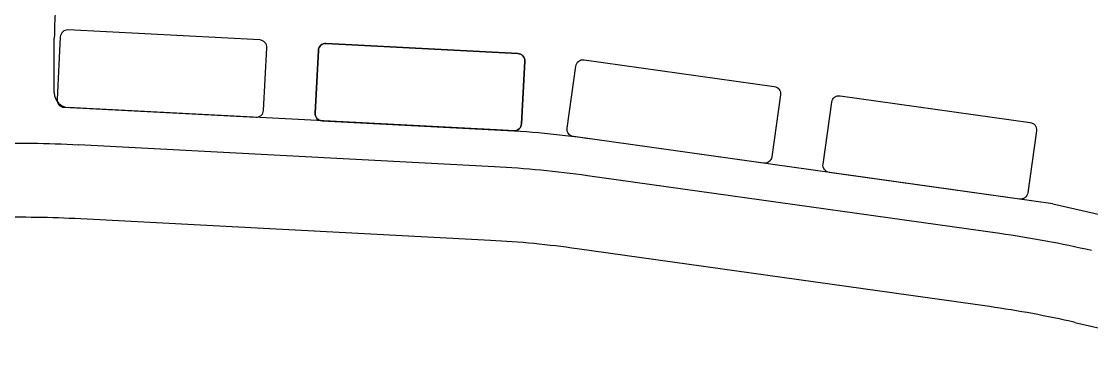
# Model space of a CAD drawing. Header units: millimetres. Extents: x 11004 to 16944, y 3085 to 7285.
# Drawn here: x 11539.3 to 11829.2, y 6343.7 to 6434.3 of the extents above; entities that cross this region are included whole.
import ezdxf

# ---------------------------------------------------------------- set-up
doc = ezdxf.new("R2010")
doc.units = ezdxf.units.MM
doc.header["$LTSCALE"] = 0.3

msp = doc.modelspace()

# ---------------------------------------------------------------- linework, layer by layer
for p, q in [((11548.19, 6414.97), (11548.19, 6429.81)), ((11667.92, 6404.92), (11555.27, 6410.82)), ((11667.4, 6394.93), (11554.75, 6400.84)), ((11818.65, 6384.89), (11693.97, 6402.41)), ((11804.29, 6376.81), (11692.58, 6392.51)), ((11818.65, 6384.89), (11857.33, 6375.96)), ((11666.35, 6374.96), (11553.7, 6380.86)), ((11801.5, 6357), (11689.8, 6372.7)), ((11824.66, 6352.71), (11863.57, 6343.73))]:
    msp.add_line(p, q)
for points in [[(11550.81, 6411.06), (11602.74, 6408.34, 0.414214), (11604.84, 6410.23), (11605.73, 6427.21, 0.414214), (11603.84, 6429.31), (11551.91, 6432.03, 0.414214), (11549.81, 6430.14), (11548.92, 6413.16, 0.414214)], [(11620.72, 6407.4), (11672.64, 6404.68, 0.414214), (11674.75, 6406.57), (11675.64, 6423.55, 0.414214), (11673.74, 6425.65), (11621.81, 6428.37, 0.414214), (11619.71, 6426.48), (11618.82, 6409.5, 0.414214)], [(11672.64, 6404.68), (11620.72, 6407.4, -0.414214), (11618.82, 6409.5), (11619.71, 6426.48, -0.414214), (11621.81, 6428.37), (11673.74, 6425.65, -0.414214), (11675.64, 6423.55), (11674.75, 6406.57, -0.414214)], [(11740.29, 6395.89), (11688.79, 6403.13, -0.414214), (11687.09, 6405.39), (11689.46, 6422.23, -0.414214), (11691.72, 6423.93), (11743.21, 6416.69, -0.414214), (11744.91, 6414.43), (11742.55, 6397.6, -0.414214)], [(11809.6, 6386.15), (11758.11, 6393.39, -0.414214), (11756.41, 6395.65), (11758.77, 6412.48, -0.414214), (11761.03, 6414.19), (11812.53, 6406.95, -0.414214), (11814.23, 6404.69), (11811.86, 6387.86, -0.414214)]]:
    msp.add_lwpolyline(points, format="xyb", close=True)
for centre, radius, start, end in [((11658.19, 6429.81), 110, 172.1387, 180), ((11552.19, 6414.97), 4, 180, 267.6212), ((11539.57, 6111.23), 300, 87, 87.6212), ((11652.22, 6105.33), 300, 82, 87), ((11539.57, 6111.23), 290, 87, 92), ((11652.22, 6105.33), 290, 82, 87), ((11539.57, 6111.23), 270, 87, 92), ((11652.22, 6105.33), 270, 82, 87), ((11763.93, 6089.63), 290, 77, 82), ((11763.93, 6089.63), 270, 77, 82)]:
    msp.add_arc(centre, radius, start, end)

doc.saveas('drawing.dxf')
